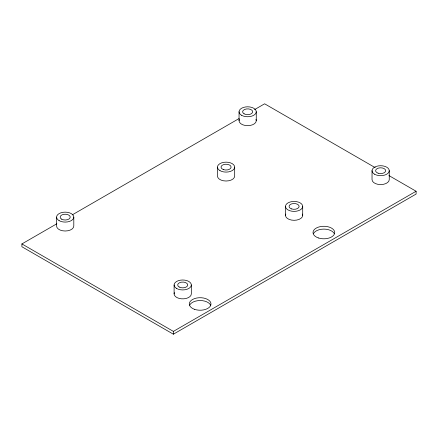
<?xml version="1.0" encoding="UTF-8"?>
<svg xmlns="http://www.w3.org/2000/svg" width="438" height="438" viewBox="0 0 438 438"><rect width="100%" height="100%" fill="white"/><g stroke="black" fill="none" stroke-linecap="round" stroke-linejoin="round"><path stroke-width="0.66" d="M388.878 175.539L416.1 191.253L416.1 194.067L173.377 334.199L21.9 246.747L21.9 243.933L56.83 223.769M72.221 214.883L239.164 118.495M254.555 109.609L264.623 103.801L375.273 167.683M21.9 243.933L173.377 331.391L416.1 191.253M389.251 170.694L389.251 179.618A8.607 4.971 0 0 1 380.638 184.59A8.607 4.971 0 0 1 372.032 179.618L372.032 170.694M302.707 206.413A8.607 4.971 0 0 1 289.797 210.716A8.607 4.971 0 0 1 289.797 202.104A8.607 4.971 0 0 1 302.707 206.413L302.707 215.337M285.488 206.413L285.488 215.337M256.268 111.772L256.268 120.696M239.049 111.772L239.049 120.696M234.68 167.124L234.68 176.049A8.607 4.971 0 0 1 226.068 181.02A8.607 4.971 0 0 1 217.462 176.049L217.462 167.124M191.324 284.963L191.324 293.893A8.607 4.971 0 0 1 181.589 298.82A8.607 4.971 0 0 1 174.401 292.606M174.105 284.963L174.105 293.893M173.377 331.391L173.377 334.199M73.803 217.117L73.803 226.041A8.607 4.971 0 0 1 65.196 231.012A8.607 4.971 0 0 1 56.584 226.041L56.584 217.117M189.665 305.176A10.846 6.263 0 0 1 200.144 300.539A10.846 6.263 0 0 1 210.618 305.176M313.384 233.75A10.846 6.263 0 0 1 323.863 229.107A10.846 6.263 0 0 1 334.342 233.75M255.973 119.41A8.607 4.971 0 0 1 247.656 125.668A8.607 4.971 0 0 1 239.345 119.41M302.417 214.051A8.607 4.971 0 0 1 294.101 220.309A8.607 4.971 0 0 1 285.784 214.051M318.442 237.965A10.846 6.263 0 0 0 334.714 232.54A10.846 6.263 0 0 0 318.442 227.114A10.846 6.263 0 0 0 318.442 237.965M194.718 309.392A10.846 6.263 0 0 0 210.99 303.972A10.846 6.263 0 0 0 194.718 298.546A10.846 6.263 0 0 0 194.718 309.392M61.638 219.17A5.032 2.902 0 0 0 70.053 217.867A5.032 2.902 0 0 0 63.893 214.308A5.032 2.902 0 0 0 61.638 219.17M179.158 287.016A5.032 2.902 0 0 0 187.573 285.713A5.032 2.902 0 0 0 181.414 282.16A5.032 2.902 0 0 0 179.158 287.016M291.588 208.926A5.032 2.902 0 0 0 299.132 206.413A5.032 2.902 0 0 0 291.588 203.894A5.032 2.902 0 0 0 291.588 208.926M378.125 173.207A5.032 2.902 0 0 0 385.67 170.694A5.032 2.902 0 0 0 378.125 168.176A5.032 2.902 0 0 0 378.125 173.207M223.555 169.637A5.032 2.902 0 0 0 231.1 167.124A5.032 2.902 0 0 0 223.555 164.606A5.032 2.902 0 0 0 223.555 169.637M244.103 113.825A5.032 2.902 0 0 0 252.518 112.522A5.032 2.902 0 0 0 246.359 108.963A5.032 2.902 0 0 0 244.103 113.825M241.573 115.287A8.607 4.971 0 0 0 255.973 113.059A8.607 4.971 0 0 0 245.428 106.971A8.607 4.971 0 0 0 241.573 115.287M374.55 174.209A8.607 4.971 0 0 0 388.955 171.981A8.607 4.971 0 0 0 378.41 165.892A8.607 4.971 0 0 0 374.55 174.209M219.98 170.639A8.607 4.971 0 0 0 234.385 168.411A8.607 4.971 0 0 0 223.84 162.323A8.607 4.971 0 0 0 219.98 170.639M59.108 220.632A8.607 4.971 0 0 0 73.513 218.403A8.607 4.971 0 0 0 62.968 212.315A8.607 4.971 0 0 0 59.108 220.632M176.629 288.478A8.607 4.971 0 0 0 191.028 286.249A8.607 4.971 0 0 0 180.489 280.161A8.607 4.971 0 0 0 176.629 288.478"/></g></svg>
